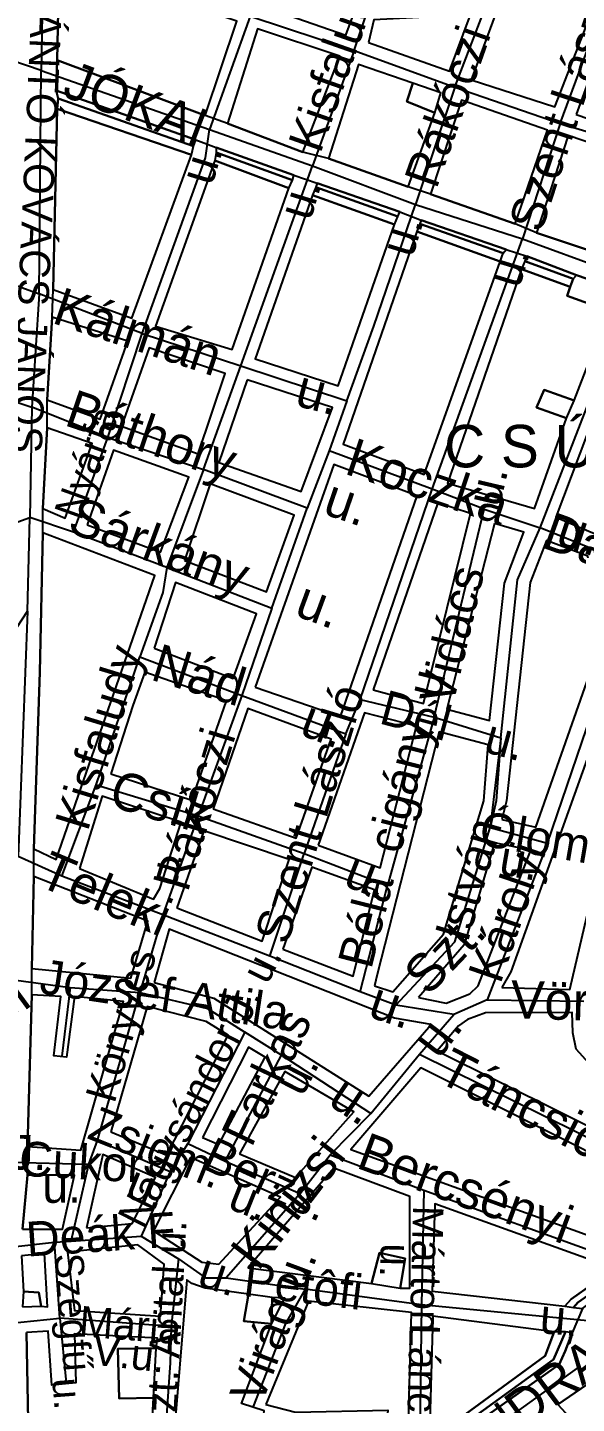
# Model space of a CAD drawing. Header units: millimetres. Extents: x 745262 to 751929, y 118124 to 122414.
# Drawn here: x 747689 to 748376, y 119795 to 121516 of the extents above; entities that cross this region are included whole.
import ezdxf

# ---------------------------------------------------------------- set-up
doc = ezdxf.new("R2010")
doc.units = ezdxf.units.MM
for name, color, linetype in [('beter', 7, 'Continuous'), ('egyeb', 7, 'Continuous'), ('epulet', 7, 'Continuous'), ('fobbut', 7, 'Continuous'), ('folyo', 7, 'Continuous'), ('fout', 7, 'Continuous'), ('Hut', 7, 'Continuous'), ('utcanev', 7, 'Continuous')]:
    doc.layers.add(name, color=color, linetype=linetype)

msp = doc.modelspace()

# ---------------------------------------------------------------- linework, layer by layer
at = {"layer": 'beter', "color": 253}
for points in [[(747726.5, 121474.9), (747911.5, 121406), (747951, 121523.7), (747729.1, 121597.4), (747726.5, 121474.9)], [(747985.4, 121541.7), (748087.5, 121506.5), (748114.3, 121578.5), (748113.5, 121604.5), (748001.3, 121602), (748001.3, 121579.4), (747985.4, 121541.7)], [(748375.5, 121407.2), (748436.6, 121386.3), (748497.7, 121579.8), (748438.3, 121578.9), (748375.5, 121407.2)], [(748116, 121497.3), (748217.3, 121461.2), (748243.2, 121531.6), (748122.7, 121525.7), (748116, 121497.3)], [(748244.1, 121450.3), (748348.7, 121416.8), (748394.7, 121534.1), (748275, 121533.7), (748244.1, 121450.3)], [(747939.5, 121395.7), (748033.9, 121360), (748080, 121480.1), (747977, 121514.4), (747939.5, 121395.7)], [(748065.8, 121352.3), (748165.3, 121316.6), (748198.8, 121409.3), (748163.7, 121423.5), (748171.2, 121446.2), (748103.4, 121469.6), (748065.8, 121352.3)], [(747725.2, 121437.2), (747727.8, 121427), (747897, 121367.5), (747900, 121375.3), (747725.2, 121437.2)], [(748193.4, 121307.7), (748299.3, 121270.6), (748339.5, 121387.5), (748232.3, 121425.2), (748193.4, 121307.7)], [(747721.4, 121188.3), (747819.7, 121152.3), (747894.4, 121356.8), (747726.5, 121414.3), (747721.4, 121188.3)], [(748326.1, 121259.1), (748440.9, 121220.8), (748481.8, 121341.4), (748365.4, 121380.8), (748326.1, 121259.1)], [(747925.5, 121359.5), (748020.6, 121324.8), (748022.5, 121331.3), (747925.5, 121365.7), (747925.5, 121359.5)], [(747923.7, 121349.7), (747849.5, 121142.5), (747945.5, 121113.1), (748016.2, 121315), (747923.7, 121349.7)], [(748049.9, 121316.1), (748152.6, 121279.7), (748155.1, 121285.3), (748051.8, 121321.1), (748049.9, 121316.1)], [(748045.9, 121306.2), (747973.9, 121101.6), (748077.9, 121067.8), (748148.2, 121269.7), (748045.9, 121306.2)], [(748180.2, 121270.2), (748284.2, 121233.7), (748287.8, 121238.1), (748181.9, 121275.1), (748180.2, 121270.2)], [(748176.2, 121260.8), (748084.2, 120994.8), (748185.5, 120957), (748280.6, 121223.5), (748176.2, 121260.8)], [(748311.3, 121223.9), (748371.7, 121201.7), (748375.8, 121206.2), (748314, 121230.1), (748311.3, 121223.9)], [(748307.3, 121213.9), (748214.8, 120946.3), (748323.3, 120914.3), (748363.3, 121027.3), (748326, 121040.6), (748335.7, 121062.9), (748373.1, 121049.5), (748416.6, 121161.6), (748364.2, 121180.3), (748368.2, 121191.7), (748307.3, 121213.9)], [(748448.6, 121164.7), (748350, 120903.6), (748413.1, 120877), (748425.5, 120800.4), (748542.4, 121129.6), (748448.6, 121164.7)], [(747713.8, 121050.4), (747780.1, 121026), (747814.8, 121123.8), (747720.1, 121153.8), (747713.8, 121050.4)], [(747806.8, 121017.5), (747902.8, 120982.8), (747936.6, 121083.3), (747841.5, 121115.4), (747806.8, 121017.5)], [(747964.1, 121075.3), (747928.6, 120972.1), (748031.7, 120935.7), (748070.8, 121040.6), (747964.1, 121075.3)], [(747708.7, 120914.5), (747736.6, 120902.3), (747770.4, 120995.7), (747713.8, 121015.3), (747708.7, 120914.5)], [(747764.1, 120893.8), (747855.7, 120860), (747891.3, 120953.5), (747797, 120987.3), (747764.1, 120893.8)], [(747973.9, 120691), (748080.6, 120654.5), (748176.6, 120930.3), (748072.6, 120969.5), (747973.9, 120691)], [(747885.9, 120849.4), (747988.2, 120810.2), (748022.8, 120906.3), (747917.9, 120945.4), (747885.9, 120849.4)], [(748121.5, 120687.5), (748184.6, 120670.6), (748243.3, 120908.1), (748202.4, 120921.4), (748121.5, 120687.5)], [(748273.5, 120895.6), (748213.9, 120663.4), (748267.3, 120649.2), (748286, 120820.9), (748310, 120885), (748273.5, 120895.6)], [(747697.2, 120488.7), (747725, 120475.7), (747848.6, 120830.7), (747708.7, 120883.8), (747704.8, 120709.6), (747697.2, 120488.7)], [(748282.4, 120525.5), (748325.1, 120515.8), (748405.1, 120743.5), (748390, 120854.7), (748338.4, 120874.3), (748318, 120821.8), (748288.6, 120548.7), (748282.4, 120525.5)], [(747847.7, 120739.9), (747946.4, 120701.7), (747975.7, 120782.6), (747874.4, 120821.8), (747847.7, 120739.9)], [(747793.5, 120582.5), (747894.8, 120549.6), (747938.4, 120674.1), (747836.1, 120709.7), (747821, 120667.9), (747793.5, 120582.5)], [(747921.5, 120538.9), (748025.5, 120502.4), (748069, 120626.1), (747965, 120664.3), (747921.5, 120538.9)], [(748053, 120493.5), (748130.4, 120465), (748175.7, 120642.1), (748110.8, 120659), (748053, 120493.5)], [(748282.4, 120315.6), (748367.7, 120312.9), (748415.7, 120518.4), (748443.3, 120644.8), (748409.5, 120657.2), (748294, 120335.2), (748282.4, 120315.6)], [(748123.3, 120317.4), (748146.4, 120310.2), (748209.5, 120382.3), (748260.2, 120548.7), (748265.5, 120619), (748204.2, 120635), (748126.8, 120331.6), (748123.3, 120317.4)], [(747754.4, 120464.2), (747846.8, 120425.9), (747854.8, 120439.2), (747881.5, 120522), (747782.8, 120554.9), (747754.4, 120464.2)], [(747876.1, 120415.2), (747982.8, 120373.4), (748016.6, 120475.7), (747909.9, 120511.3), (747876.1, 120415.2)], [(748178.4, 120303.1), (748213.1, 120296), (748242.4, 120307.6), (748253.1, 120317.4), (748318.8, 120487.3), (748273.5, 120496.2), (748235.3, 120369), (748178.4, 120303.1)], [(748008.6, 120363.6), (748096.6, 120329.8), (748123.3, 120437.5), (748045, 120465.9), (748008.6, 120363.6)], [(747694.6, 120339.3), (747818.4, 120327.1), (747839.7, 120398.3), (747697.2, 120454.2), (747694.6, 120339.3)], [(747847.7, 120321.8), (747922.4, 120302.2), (748116.2, 120179.5), (748194.4, 120269.3), (748148.2, 120277.3), (747866.4, 120388.5), (747847.7, 120321.8)], [(747689.5, 120116.6), (747756.1, 120111.9), (747809.5, 120297.8), (747748.1, 120304), (747738.3, 120228.4), (747722.3, 120230.2), (747731.2, 120304), (747694.6, 120306.1), (747689.5, 120116.6)], [(747793.5, 120135), (747863.7, 120105.6), (747940.1, 120256), (747912.6, 120272.9), (747838.8, 120291.6), (747793.5, 120135)], [(748510.9, 120082.5), (748519.8, 120103.8), (748501.1, 120096.7), (748459.3, 120199.9), (748427.3, 120199.9), (748408.6, 120207), (748391.7, 120220.4), (748375.7, 120238.2), (748371.3, 120258.6), (748370.4, 120284.4), (748262, 120283.6), (748239.7, 120275.5), (748228.2, 120267.5), (748201.5, 120236.4), (748510.9, 120082.5)], [(747908.1, 120127.9), (747928.6, 120119), (747986.4, 120228.4), (747965.9, 120240.9), (747908.1, 120127.9)], [(747954.4, 120107.4), (748024.6, 120078), (748097.5, 120159.9), (748011.3, 120210.6), (747954.4, 120107.4)], [(748451.3, 119983.7), (748499.3, 120016.7), (748509.1, 120050.5), (748181.1, 120215.1), (748093.9, 120112.7), (748451.3, 119983.7)], [(747763.2, 120014.9), (747820.1, 120020.2), (747849.5, 120078), (747783.7, 120106.5), (747763.2, 120014.9)], [(747846.8, 120011.3), (747907.3, 119972.2), (747928.6, 119969.5), (748005.9, 120053.1), (747893, 120103), (747846.8, 120011.3)], [(747683.1, 120013.2), (747733, 120013.1), (747748.1, 120080.7), (747689.5, 120080.8), (747683.1, 120013.2)], [(747965, 119965.1), (748119.7, 119945.5), (748129.5, 119983.7), (748161.5, 119976.6), (748155.3, 119939.3), (748167.7, 119939.3), (748167.7, 120054), (748072.6, 120089.6), (747965, 119965.1)], [(748361.5, 119917), (748369.5, 119925.9), (748423.7, 119964.2), (748198.8, 120045.1), (748195.3, 119935.7), (748361.5, 119917)], [(747681.9, 119980), (747684.4, 119935.3), (747703.7, 119933.9), (747706.3, 119917), (747714.3, 119916.1), (747710.8, 119982.9), (747681.9, 119980)], [(747739.2, 119984.6), (747748.1, 119911.7), (747855.7, 119904.6), (747860.1, 119969.5), (747827.2, 119993.5), (747739.2, 119984.6)], [(748372.2, 119915.2), (748383.5, 119914.2), (748412.8, 119935.9), (748442.2, 119956.4), (748433.5, 119960.6), (748377.5, 119921.5), (748372.2, 119915.2)], [(747883.3, 119733.8), (747884.1, 119772.9), (747939.3, 119772.9), (747939.3, 119734.6), (748018.4, 119738.2), (747981, 119744.4), (747985.5, 119786.2), (747957, 119795.1), (747994.4, 119894.8), (747959.7, 119898.3), (747965.9, 119932.1), (747911.7, 119939.3), (747894.8, 119945.5), (747888.6, 119949.9), (747870.8, 119733.8), (747883.3, 119733.8)], [(747994.4, 119894.8), (748011.3, 119926.8), (747995.3, 119927.7), (747994.4, 119894.8)], [(747987.3, 119794.2), (748024.6, 119784.5), (748140.2, 119787.1), (748135.7, 119742.6), (748165.1, 119743.5), (748169.5, 119909), (748040.6, 119923.2), (747987.3, 119794.2)], [(748202.4, 119742.6), (748207.7, 119760.4), (748336.6, 119854.7), (748348.2, 119885), (748196.2, 119904.6), (748191.7, 119743.5), (748202.4, 119742.6)], [(747688.2, 119884.2), (747690.8, 119730.4), (747843.2, 119732.9), (747846.8, 119802.3), (747804.1, 119801.4), (747802.4, 119863.6), (747850.4, 119864.5), (747852.1, 119877), (747748.1, 119882.3), (747749.9, 119820.9), (747719.7, 119818.3), (747715.2, 119885.9), (747688.2, 119884.2)], [(748213.9, 119744.4), (748227.8, 119745.1), (748231.7, 119757.2), (748354.1, 119844), (748361.8, 119860.6), (748370.7, 119883.6), (748362.4, 119885), (748347.3, 119850.3), (748215.7, 119755.1), (748213.9, 119744.4)], [(748254.7, 119697.4), (748315.9, 119662.3), (748530.5, 119759.7), (748388.3, 119818.4), (748352.7, 119794.2), (748389.7, 119753.6), (748357.6, 119724.9), (748323.2, 119769.3), (748266.1, 119731.7), (748254.7, 119697.4)]]:
    msp.add_lwpolyline(points, close=True, dxfattribs=at)
at = {"layer": 'epulet', "color": 253}
for points in [[(748171.2, 121446.2), (748163.7, 121423.5), (748198.8, 121409.3), (748206.4, 121434.4), (748171.2, 121446.2)], [(748368.2, 121191.7), (748364.2, 121180.3), (748416.6, 121161.6), (748428.1, 121188.3), (748375.8, 121206.2), (748371.7, 121201.7), (748368.2, 121191.7)], [(748363.3, 121027.3), (748373.1, 121049.5), (748335.7, 121062.9), (748326, 121040.6), (748363.3, 121027.3)], [(748119.7, 119945.5), (748155.3, 119939.3), (748161.5, 119976.6), (748129.5, 119983.7), (748119.7, 119945.5)], [(747683.1, 119916.1), (747706.3, 119917), (747703.7, 119933.9), (747684.4, 119935.3), (747683.1, 119916.1)], [(747965.9, 119932.1), (747959.7, 119898.3), (747994.4, 119894.8), (747995.3, 119927.7), (747965.9, 119932.1)], [(747846.8, 119802.3), (747850.4, 119864.5), (747802.4, 119863.6), (747804.1, 119801.4), (747846.8, 119802.3)]]:
    msp.add_lwpolyline(points, close=True, dxfattribs=at)
at = {"layer": 'fobbut', "color": 253}
for points in [[(747683.1, 120013.2), (747689.5, 120080.8), (747689.5, 120116.6), (747694.6, 120306.1), (747694.6, 120339.3), (747697.2, 120454.2), (747697.2, 120488.7), (747704.8, 120709.6), (747708.7, 120883.8), (747708.7, 120914.5), (747713.8, 121015.3), (747713.8, 121050.4), (747720.1, 121153.8), (747721.4, 121188.3), (747726.5, 121414.3), (747727.8, 121427), (747725.2, 121437.2), (747726.5, 121474.9), (747729.1, 121597.4), (747726.5, 121631.9), (747709.9, 121730.2), (747706.1, 121766), (747678, 121936.2)], [(748352.7, 119794.2), (748388.3, 119818.4), (748401.1, 119844.6), (748417.9, 119893), (748502.5, 119952.1), (748550.1, 119987.3), (748559, 120001.7), (748569, 120031.8), (748593.5, 120133.3), (748603.5, 120170.1), (748658.1, 120385.2), (748662.6, 120405.3), (748673.7, 120418.6), (748937.7, 120621.5), (749095.9, 120731.9), (749125.9, 120749.7), (749309.7, 120867.9), (749547, 120978.2)], [(748383.5, 119914.2), (748370.7, 119883.6), (748361.8, 119860.6), (748354.1, 119844), (748231.7, 119757.2)], [(747690.8, 119730.4), (747688.2, 119884.2)]]:
    msp.add_lwpolyline(points, dxfattribs=at)
at = {"layer": 'folyo', "color": 253}
for points in [[(747726.5, 121414.3), (747894.4, 121356.8), (747897, 121367.5), (747727.8, 121427), (747726.5, 121414.3)], [(747923.7, 121349.7), (748016.2, 121315), (748020.6, 121324.8), (747925.5, 121359.5), (747923.7, 121349.7)], [(748045.9, 121306.2), (748148.2, 121269.7), (748152.6, 121279.7), (748049.9, 121316.1), (748045.9, 121306.2)], [(748176.2, 121260.8), (748280.6, 121223.5), (748284.2, 121233.7), (748180.2, 121270.2), (748176.2, 121260.8)], [(748307.3, 121213.9), (748368.2, 121191.7), (748371.7, 121201.7), (748311.3, 121223.9), (748307.3, 121213.9)], [(748361.5, 119917), (748372.2, 119915.2), (748377.5, 119921.5), (748433.5, 119960.6), (748423.7, 119964.2), (748369.5, 119925.9), (748361.5, 119917)], [(748202.4, 119742.6), (748213.9, 119744.4), (748215.7, 119755.1), (748347.3, 119850.3), (748362.4, 119885), (748348.2, 119885), (748336.6, 119854.7), (748207.7, 119760.4), (748202.4, 119742.6)]]:
    msp.add_lwpolyline(points, close=True, dxfattribs=at)
at = {"layer": 'fout', "color": 253}
msp.add_lwpolyline([(748440.9, 121220.8), (748326.1, 121259.1), (748299.3, 121270.6), (748193.4, 121307.7), (748165.3, 121316.6), (748065.8, 121352.3), (748033.9, 121360), (747939.5, 121395.7), (747911.5, 121406), (747726.5, 121474.9), (747725.2, 121437.2), (747725.2, 121437.2), (747900, 121375.3), (747925.5, 121365.7), (748022.5, 121331.3), (748051.8, 121321.1), (748155.1, 121285.3), (748181.9, 121275.1), (748287.8, 121238.1), (748314, 121230.1), (748375.8, 121206.2), (748428.1, 121188.3)], dxfattribs=at)
at = {"layer": 'Hut'}
for p, q in [((747709.1, 121621), (747706.4, 121462.3)), ((747709.1, 121621), (747706.4, 121462.3)), ((748097.8, 121487.1), (748117.4, 121545.6)), ((748097.8, 121487.1), (748117.4, 121545.6)), ((748224, 121441.5), (748264.3, 121546.9)), ((748224, 121441.5), (748264.3, 121546.9)), ((748355.4, 121396), (748411.3, 121546.9)), ((748355.4, 121396), (748411.3, 121546.9)), ((747967.8, 121530), (747917.1, 121388.2)), ((747967.8, 121530), (747917.1, 121388.2)), ((747967.8, 121530), (748097.8, 121487.1)), ((747967.8, 121530), (748097.8, 121487.1)), ((747706.4, 121462.3), (747567.3, 121509.1)), ((747706.4, 121462.3), (747567.3, 121509.1)), ((748097.8, 121487.1), (748045.9, 121342.8)), ((748097.8, 121487.1), (748045.9, 121342.8)), ((748097.8, 121487.1), (748224, 121441.5)), ((748097.8, 121487.1), (748224, 121441.5)), ((747703.9, 121182.8), (747706.4, 121462.3)), ((747703.9, 121182.8), (747706.4, 121462.3)), ((747706.4, 121462.3), (747917.1, 121388.2)), ((747706.4, 121462.3), (747917.1, 121388.2)), ((748224, 121441.5), (748174.6, 121294.6)), ((748224, 121441.5), (748174.6, 121294.6)), ((748224, 121441.5), (748355.4, 121396)), ((748224, 121441.5), (748355.4, 121396)), ((747917.1, 121388.2), (748045.9, 121342.8)), ((747917.1, 121388.2), (748045.9, 121342.8)), ((748355.4, 121396), (748308.5, 121251.7)), ((748355.4, 121396), (748308.5, 121251.7)), ((748355.4, 121396), (748445.1, 121368.7)), ((748355.4, 121396), (748445.1, 121368.7)), ((747956.2, 121093), (748045.9, 121342.8)), ((747956.2, 121093), (748045.9, 121342.8)), ((748045.9, 121342.8), (748174.6, 121294.6)), ((748045.9, 121342.8), (748174.6, 121294.6)), ((748174.6, 121294.6), (748308.5, 121251.7)), ((748174.6, 121294.6), (748308.5, 121251.7)), ((748195.4, 120938.4), (748308.5, 121251.7)), ((748195.4, 120938.4), (748308.5, 121251.7)), ((748308.5, 121251.7), (748450.2, 121199.7)), ((748308.5, 121251.7), (748450.2, 121199.7)), ((747551.8, 121238.7), (747703.9, 121182.8)), ((747551.8, 121238.7), (747703.9, 121182.8)), ((748330.7, 120890.2), (748450.2, 121199.7)), ((748330.7, 120890.2), (748450.2, 121199.7)), ((747703.9, 121182.8), (747694.8, 121041)), ((747703.9, 121182.8), (747694.8, 121041)), ((747832.6, 121133.4), (747703.9, 121182.8)), ((747832.6, 121133.4), (747703.9, 121182.8)), ((747789.7, 121003.3), (747832.6, 121133.4)), ((747789.7, 121003.3), (747832.6, 121133.4)), ((747832.6, 121133.4), (747956.2, 121093)), ((747832.6, 121133.4), (747956.2, 121093)), ((747546.5, 121089.1), (747694.8, 121041)), ((747546.5, 121089.1), (747694.8, 121041)), ((747909.4, 120963), (747956.2, 121093)), ((747909.4, 120963), (747956.2, 121093)), ((747956.2, 121093), (748088.7, 121048.9)), ((747956.2, 121093), (748088.7, 121048.9)), ((748088.7, 121048.9), (748066.7, 120986.4)), ((748088.7, 121048.9), (748066.7, 120986.4)), ((747694.8, 121041), (747692.2, 120903.2)), ((747694.8, 121041), (747692.2, 120903.2)), ((747789.7, 121003.3), (747694.8, 121041)), ((747789.7, 121003.3), (747694.8, 121041)), ((747746.8, 120885), (747789.7, 121003.3)), ((747746.8, 120885), (747789.7, 121003.3)), ((747789.7, 121003.3), (747909.4, 120963)), ((747789.7, 121003.3), (747909.4, 120963)), ((748066.7, 120986.4), (748039.3, 120914.9)), ((748066.7, 120986.4), (748039.3, 120914.9)), ((748195.4, 120938.4), (748066.7, 120986.4)), ((748195.4, 120938.4), (748066.7, 120986.4)), ((747909.4, 120963), (747863.8, 120840.8)), ((747909.4, 120963), (747863.8, 120840.8)), ((748039.3, 120914.9), (747909.4, 120963)), ((748039.3, 120914.9), (747909.4, 120963)), ((748105.6, 120675.6), (748195.4, 120938.4)), ((748105.6, 120675.6), (748195.4, 120938.4)), ((748260.4, 120913.6), (748195.4, 120938.4)), ((748260.4, 120913.6), (748195.4, 120938.4)), ((747995.1, 120790), (748039.3, 120914.9)), ((747995.1, 120790), (748039.3, 120914.9)), ((748198, 120653.6), (748260.4, 120913.6)), ((748198, 120653.6), (748260.4, 120913.6)), ((748260.4, 120913.6), (748330.7, 120890.2)), ((748260.4, 120913.6), (748330.7, 120890.2)), ((747663.5, 120892.8), (747692.2, 120903.2)), ((747663.5, 120892.8), (747692.2, 120903.2)), ((747689.5, 120786.1), (747692.2, 120903.2)), ((747689.5, 120786.1), (747692.2, 120903.2)), ((747746.8, 120885), (747692.2, 120903.2)), ((747746.8, 120885), (747692.2, 120903.2)), ((747863.8, 120840.8), (747746.8, 120885)), ((747863.8, 120840.8), (747746.8, 120885)), ((747863.8, 120840.8), (747995.1, 120790)), ((747863.8, 120840.8), (747995.1, 120790)), ((747534.9, 120550.8), (747689.5, 120786.1)), ((747534.9, 120550.8), (747689.5, 120786.1)), ((747689.5, 120786.1), (747677.8, 120479.2)), ((747689.5, 120786.1), (747677.8, 120479.2)), ((747995.1, 120790), (747957.4, 120680.8)), ((747995.1, 120790), (747957.4, 120680.8)), ((747775.4, 120569), (747830, 120729)), ((747775.4, 120569), (747830, 120729)), ((747830, 120729), (747957.4, 120680.8)), ((747830, 120729), (747957.4, 120680.8)), ((747957.4, 120680.8), (747902.8, 120530)), ((747957.4, 120680.8), (747902.8, 120530)), ((747957.4, 120680.8), (748087.5, 120632.7)), ((747957.4, 120680.8), (748087.5, 120632.7)), ((748087.5, 120632.7), (748105.6, 120675.6)), ((748087.5, 120632.7), (748105.6, 120675.6)), ((748105.6, 120675.6), (748198, 120653.6)), ((748105.6, 120675.6), (748198, 120653.6)), ((748339.7, 120496.1), (748400.8, 120675.6)), ((748339.7, 120496.1), (748400.8, 120675.6)), ((748198, 120653.6), (748139.5, 120442.9)), ((748198, 120653.6), (748139.5, 120442.9)), ((748198, 120653.6), (748281.2, 120627.6)), ((748198, 120653.6), (748281.2, 120627.6)), ((748087.5, 120632.7), (748035.5, 120483.2)), ((748087.5, 120632.7), (748035.5, 120483.2)), ((748281.2, 120627.6), (748268.2, 120515.7)), ((747732.4, 120454.5), (747775.4, 120569)), ((747732.4, 120454.5), (747775.4, 120569)), ((747775.4, 120569), (747902.8, 120530)), ((747775.4, 120569), (747902.8, 120530)), ((747902.8, 120530), (747858.7, 120406.5)), ((747902.8, 120530), (747858.7, 120406.5)), ((747902.8, 120530), (748035.5, 120483.2)), ((747902.8, 120530), (748035.5, 120483.2)), ((748268.2, 120515.7), (748339.7, 120496.1)), ((748268.2, 120515.7), (748339.7, 120496.1)), ((748339.7, 120496.1), (748264.3, 120299.9)), ((748339.7, 120496.1), (748264.3, 120299.9)), ((747732.4, 120454.5), (747677.8, 120479.2)), ((747732.4, 120454.5), (747677.8, 120479.2)), ((747992.5, 120354.5), (748035.5, 120483.2)), ((747992.5, 120354.5), (748035.5, 120483.2)), ((748035.5, 120483.2), (748139.5, 120442.9)), ((748035.5, 120483.2), (748139.5, 120442.9)), ((747858.7, 120406.5), (747732.4, 120454.5)), ((747858.7, 120406.5), (747732.4, 120454.5)), ((748105.6, 120310.2), (748139.5, 120442.9)), ((748105.6, 120310.2), (748139.5, 120442.9)), ((747858.7, 120406.5), (747830, 120309)), ((747858.7, 120406.5), (747830, 120309)), ((747992.5, 120354.5), (747858.7, 120406.5)), ((747992.5, 120354.5), (747858.7, 120406.5)), ((748105.6, 120310.2), (747992.5, 120354.5)), ((748105.6, 120310.2), (747992.5, 120354.5)), ((747675.3, 120324.6), (747742.9, 120315.4)), ((747675.3, 120324.6), (747742.9, 120315.4)), ((747742.9, 120315.4), (747732.4, 120229.6)), ((747742.9, 120315.4), (747732.4, 120229.6)), ((747742.9, 120315.4), (747830, 120309)), ((747742.9, 120315.4), (747830, 120309)), ((747776.7, 120124.3), (747830, 120309)), ((747776.7, 120124.3), (747830, 120309)), ((748149.9, 120293.3), (748105.6, 120310.2)), ((748149.9, 120293.3), (748105.6, 120310.2)), ((748222.7, 120281.6), (748149.9, 120293.3)), ((748222.7, 120281.6), (748149.9, 120293.3)), ((748264.3, 120299.9), (748222.7, 120281.6)), ((748264.3, 120299.9), (748222.7, 120281.6)), ((748264.3, 120299.9), (748385.3, 120298.5)), ((748264.3, 120299.9), (748385.3, 120298.5)), ((748179.8, 120232.3), (748222.7, 120281.6)), ((748179.8, 120232.3), (748222.7, 120281.6)), ((747961.3, 120259.5), (747889.8, 120120.4)), ((747961.3, 120259.5), (747889.8, 120120.4)), ((748006.9, 120230.9), (747961.3, 120259.5)), ((748006.9, 120230.9), (747961.3, 120259.5)), ((747936.6, 120098.3), (748006.9, 120230.9)), ((747936.6, 120098.3), (748006.9, 120230.9)), ((748118.6, 120158.1), (748006.9, 120230.9)), ((748118.6, 120158.1), (748006.9, 120230.9)), ((748118.6, 120158.1), (748179.8, 120232.3)), ((748118.6, 120158.1), (748179.8, 120232.3)), ((748179.8, 120232.3), (748554.3, 120046.2)), ((748179.8, 120232.3), (748554.3, 120046.2)), ((748067.9, 120106.1), (748118.6, 120158.1)), ((748067.9, 120106.1), (748118.6, 120158.1)), ((747766.2, 120094.4), (747776.7, 120124.3)), ((747766.2, 120094.4), (747776.7, 120124.3)), ((747776.7, 120124.3), (747867.7, 120085.3)), ((747776.7, 120124.3), (747867.7, 120085.3)), ((747889.8, 120120.4), (747867.7, 120085.3)), ((747889.8, 120120.4), (747867.7, 120085.3)), ((747889.8, 120120.4), (747936.6, 120098.3)), ((747889.8, 120120.4), (747936.6, 120098.3)), ((747936.6, 120098.3), (748030.2, 120057.9)), ((747936.6, 120098.3), (748030.2, 120057.9)), ((748030.2, 120057.9), (748067.9, 120106.1)), ((748030.2, 120057.9), (748067.9, 120106.1)), ((748067.9, 120106.1), (748185, 120061.9)), ((748067.9, 120106.1), (748185, 120061.9)), ((747667.4, 120096.9), (747766.2, 120094.4)), ((747667.4, 120096.9), (747766.2, 120094.4)), ((747744.1, 119998.2), (747766.2, 120094.4)), ((747744.1, 119998.2), (747766.2, 120094.4)), ((747867.7, 120085.3), (747831.3, 120004.6)), ((747867.7, 120085.3), (747831.3, 120004.6)), ((748030.2, 120057.9), (747937.9, 119952.6)), ((748030.2, 120057.9), (747937.9, 119952.6)), ((748185, 120061.9), (748182.3, 119918.8)), ((748185, 120061.9), (748182.3, 119918.8)), ((748185, 120061.9), (748476.2, 119956.5)), ((748185, 120061.9), (748476.2, 119956.5)), ((747663.5, 119990.3), (747723.3, 119996.9)), ((747663.5, 119990.3), (747723.3, 119996.9)), ((747723.3, 119996.9), (747744.1, 119998.2)), ((747723.3, 119996.9), (747744.1, 119998.2)), ((747729.9, 119901.9), (747723.3, 119996.9)), ((747729.9, 119901.9), (747723.3, 119996.9)), ((747744.1, 119998.2), (747831.3, 120004.6)), ((747744.1, 119998.2), (747831.3, 120004.6)), ((747831.3, 120004.6), (747878.1, 119976.1)), ((747831.3, 120004.6), (747878.1, 119976.1)), ((747878.1, 119976.1), (747869, 119891.6)), ((747878.1, 119976.1), (747869, 119891.6)), ((747937.9, 119952.6), (748036.8, 119938.4)), ((747937.9, 119952.6), (748036.8, 119938.4)), ((748182.3, 119918.8), (748036.8, 119938.4)), ((748182.3, 119918.8), (748036.8, 119938.4)), ((748182.3, 119918.8), (748179.8, 119729)), ((748182.3, 119918.8), (748179.8, 119729)), ((748398.3, 119898), (748182.3, 119918.8)), ((748398.3, 119898), (748182.3, 119918.8)), ((747664.8, 119895.5), (747729.9, 119901.9)), ((747664.8, 119895.5), (747729.9, 119901.9)), ((747869, 119891.6), (747729.9, 119901.9)), ((747729.9, 119901.9), (747737.7, 119821.3)), ((747869, 119891.6), (747729.9, 119901.9)), ((747729.9, 119901.9), (747737.7, 119821.3))]:
    msp.add_line(p, q, dxfattribs=at)
for points in [[(747832.6, 121133.4), (747911.9, 121353.1), (747917.1, 121388.2)], [(747832.6, 121133.4), (747911.9, 121353.1), (747917.1, 121388.2)], [(748088.7, 121048.9), (748122.5, 121142.5), (748174.6, 121294.6)], [(748088.7, 121048.9), (748122.5, 121142.5), (748174.6, 121294.6)], [(748281.2, 120627.6), (748302, 120825.2), (748330.7, 120890.2)], [(748281.2, 120627.6), (748302, 120825.2), (748330.7, 120890.2)], [(748420.3, 120738.1), (748398.3, 120862.8), (748330.7, 120890.2)], [(748420.3, 120738.1), (748398.3, 120862.8), (748330.7, 120890.2)], [(747863.8, 120840.8), (747858.7, 120809.6), (747830, 120729)], [(747863.8, 120840.8), (747858.7, 120809.6), (747830, 120729)], [(748281.2, 120627.6), (748275.7, 120548.7), (748268.2, 120515.7)], [(748149.9, 120293.3), (748224, 120372.7), (748268.2, 120515.7)], [(748149.9, 120293.3), (748224, 120372.7), (748268.2, 120515.7)], [(747830, 120309), (747914.5, 120289.4), (747961.3, 120259.5)], [(747830, 120309), (747914.5, 120289.4), (747961.3, 120259.5)], [(747878.1, 119976.1), (747911.9, 119952.6), (747937.9, 119952.6)], [(747878.1, 119976.1), (747911.9, 119952.6), (747937.9, 119952.6)], [(748036.8, 119938.4), (748012, 119895.5), (747971.7, 119791.4)], [(748036.8, 119938.4), (748012, 119895.5), (747971.7, 119791.4)], [(747869, 119891.6), (747867.7, 119846), (747858.7, 119714.6)], [(747869, 119891.6), (747867.7, 119846), (747858.7, 119714.6)], [(748243.5, 119723.8), (748256.5, 119752.3), (748378.7, 119840.9)], [(748243.5, 119723.8), (748256.5, 119752.3), (748378.7, 119840.9)]]:
    msp.add_lwpolyline(points, dxfattribs=at)

# ---------------------------------------------------------------- texts
at = {"layer": 'egyeb', "insert": (748210.4, 120965.1), "char_height": 53.15, "attachment_point": 7}
msp.add_mtext('C S Ú C S ', dxfattribs=at)
at = {"layer": 'utcanev', "attachment_point": 7}
for s, insert, char_height, rotation in [('SZÁNTÓ KOVÁCS JÁNOS', (747696.4, 121602.2), 38.163, 267.4), ('Kisfaludy', (748068, 121352.8), 43.43, 70.6), ('Szent László', (748332.4, 121257.9), 43.427, 71.8), ('Rákóczi', (748201.4, 121312.6), 43.43, 70.6), ('JÓKAI', (747730.9, 121430), 47.37, 339.4), ('u.', (747920.5, 121316.7), 43.43, 73), ('u.', (748043.5, 121272.7), 43.43, 73), ('u.', (748171.3, 121226.8), 43.43, 73), ('u.', (748304.8, 121188.4), 43.43, 73), ('Kálmán', (747718.2, 121146.3), 47.37, 341.7), ('Báthory       u.', (747729.2, 121005.6), 47.375, 341.1), ('u.', (748021.8, 121043.1), 47.37, 345.4), ('Nyárfa', (747766.8, 120894.4), 36.59, 70.2), ('Koczka    u.', (748084, 120957.8), 47.375, 341.6), ('Vidács     u.', (748222, 120666.5), 43.427, 76.8), ('Sárkány    u.', (747732.4, 120872.5), 47.375, 339.8), ('Daru', (748330.2, 120865.8), 47.37, 340.3), ('Kisfaludy', (747777.1, 120505.7), 43.43, 73), ('Nád', (747841.4, 120700.2), 47.37, 342.9), ('Béla  cigány  u.', (748131.9, 120334), 43.427, 75.8), ('Szent László', (748015.1, 120367.5), 43.427, 73), ('Dél   u.', (748127.4, 120645.6), 43.43, 344.8), ('u.', (748027.3, 120631.9), 47.37, 338.9), ('Rákóczi', (747890.3, 120433.4), 43.43, 73), ('Csík', (747788.6, 120542.8), 47.37, 342.9), ('Ólom', (748252.3, 120493), 43.43, 350.4), ('István', (748240.5, 120370.4), 43.43, 73.8), ('Károlyi', (748293.1, 120314.5), 43.43, 71), ('Teleki', (747700.1, 120442.9), 47.37, 337.3), ('Könyves      u.', (747809.2, 120166.2), 38.163, 74.3), ('u.', (748277.4, 120456.4), 43.43, 350.4), ('u.', (748082.2, 120443), 47.37, 338.9), ('Szt.', (748190.9, 120303.1), 47.37, 46.4), ('József Attila', (747703, 120307.8), 43.427, 351.4), ('Nagysándor J. u.', (747844.9, 120006.5), 38.163, 63.2), ('Lenkei', (747542.2, 120180.2), 48.69, 36.2), ('Vöröskereszt u.', (748293, 120276.4), 47.375, 358.2), ('u.', (748113.1, 120279.1), 47.37, 341.4), ('Farkas', (747970.1, 120114.1), 43.43, 64.5), ('u.', (748204.3, 120224.1), 47.37, 52.7), ('Táncsics M.  u.', (748199.5, 120198.6), 47.375, 332.9), ('    u.', (748004.2, 120119.9), 43.43, 62.8), ('u.', (748062.9, 120169.9), 47.37, 326), ('Zsigm.', (747757.5, 120115.2), 43.43, 338.3), ('Arany J.', (747499.3, 120078.7), 43.43, 358.7), ('Bercsényi', (748093.9, 120077.2), 47.37, 339.7), ('Cukor', (747677.9, 120079.6), 43.43, 356.7), ('Berzs.', (747905.1, 120089.8), 43.43, 335.4), ('Kinizsi', (747978.5, 119959.2), 47.37, 52.5), ('  u.', (747779.4, 120066.4), 43.43, 338.3), ('u.', (747937.5, 120039.6), 43.43, 338.3), ('Deák F.', (747689.1, 119978.3), 43.43, 3.9), ('Márton', (748171.1, 120043), 38.16, 268.5), ('Szt. Antal u.', (747874.4, 119749.1), 38.163, 87), ('Szegfű', (747712.7, 119981), 35.53, 274.4), ('  u.', (748131.4, 120024.3), 38.16, 268.5), ('u.', (747899.4, 119943.3), 43.43, 341.4), ('Virág u.', (747994.3, 119787.6), 43.43, 69.5), ('Petôfi', (747958.1, 119929.2), 43.43, 353.2), ('ANDRÁSSY', (748239.2, 119709.1), 47.37, 36.6), ('Mária', (747752.8, 119878.9), 38.16, 355.4), ('u.', (748328.8, 119882.9), 43.43, 355.1), (' V.u.', (747755, 119845.2), 38.16, 353.5), ('Lánc', (748166.8, 119895), 38.16, 268.5), ('    u.', (747715.7, 119878.6), 35.53, 274.4)]:
    msp.add_mtext(s, dxfattribs=dict(at, insert=insert, char_height=char_height, rotation=rotation))
at = {"layer": 'utcanev', "insert": (747707.9, 120045.6), "char_height": 43.43, "attachment_point": 7}
msp.add_mtext('u.', dxfattribs=at)

doc.saveas('drawing.dxf')
